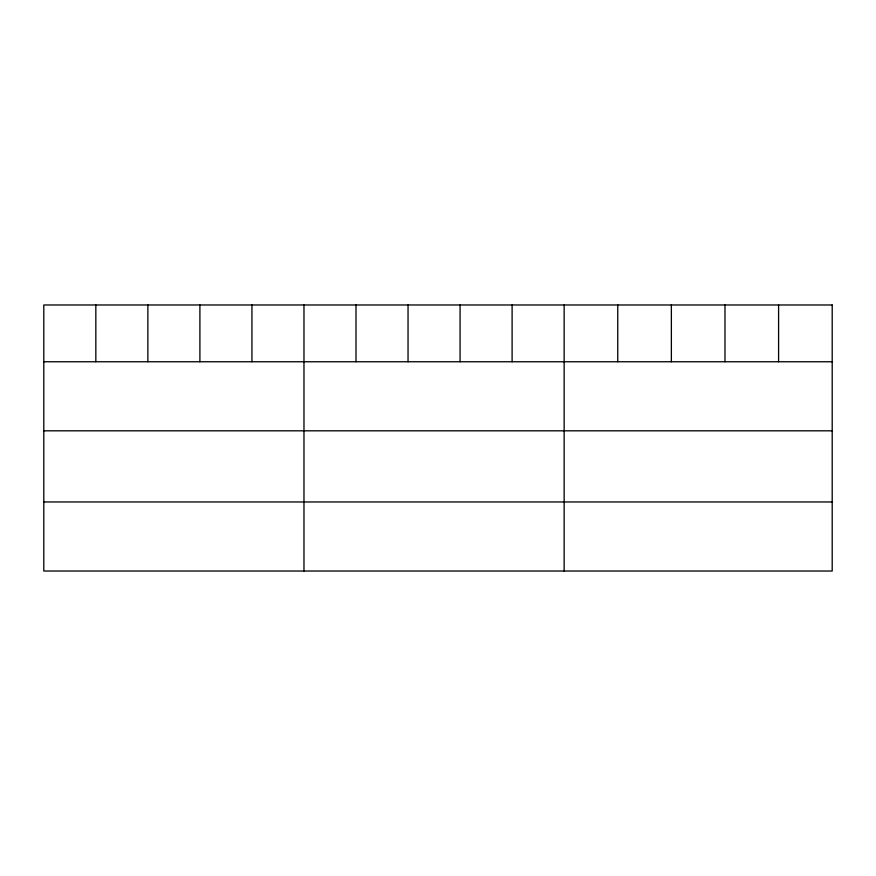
<?xml version="1.0" encoding="UTF-8"?>
<svg xmlns="http://www.w3.org/2000/svg" width="876" height="876" viewBox="0 0 876 876"><rect width="100%" height="100%" fill="white"/><g stroke="black" fill="none" stroke-linecap="round" stroke-linejoin="round"><path stroke-width="1.31" d="M43.8 361.755L832.2 361.755M43.8 430.817L832.2 430.817M43.8 501.959L832.2 501.959M778.589 304.979L778.589 361.755M724.978 304.979L724.978 361.755M671.366 304.979L671.366 361.755M617.755 304.979L617.755 361.755M564.144 304.979L564.144 571.021M512.11 304.979L512.11 361.755M460.075 304.979L460.075 361.755M408.041 304.979L408.041 361.755M356.006 304.979L356.006 361.755M303.972 304.979L303.972 571.021M251.938 304.979L251.938 361.755M199.903 304.979L199.903 361.755M147.869 304.979L147.869 361.755M95.834 304.979L95.834 361.755M832.2 304.979L43.8 304.979L43.8 571.021L832.2 571.021L832.2 304.979"/></g></svg>
